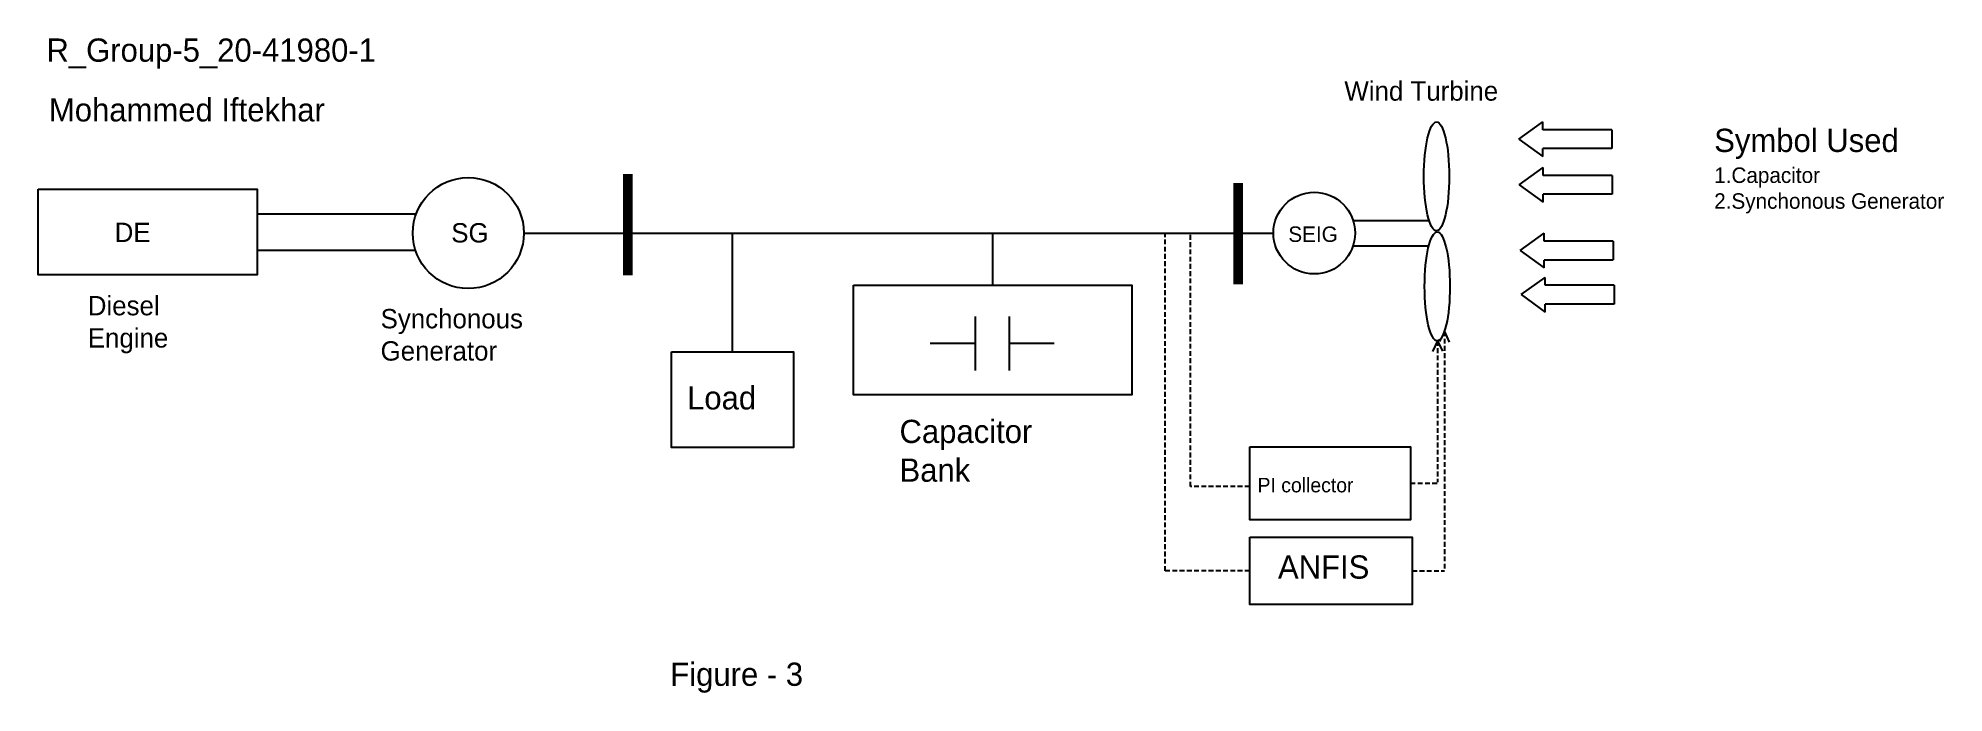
# Model space of a CAD drawing. Header units: inches. Extents: x 38.2 to 136.8, y 0.4 to 34.2.
import ezdxf

# ---------------------------------------------------------------- set-up
doc = ezdxf.new("R2010")
doc.units = ezdxf.units.IN
doc.header["$MEASUREMENT"] = 0
doc.linetypes.add('DASHED2', pattern=[0.375, 0.25, -0.125])

msp = doc.modelspace()

# ---------------------------------------------------------------- linework, layer by layer
for p, q in [((114.812, 29.017), (116.045, 29.906)), ((116.045, 29.499), (116.045, 29.906)), ((114.812, 29.017), (116.047, 28.116)), ((119.624, 29.499), (116.045, 29.499)), ((119.624, 29.499), (119.624, 28.531)), ((119.626, 28.523), (116.047, 28.523)), ((116.047, 28.116), (116.047, 28.523)), ((114.83, 26.654), (116.063, 27.543)), ((114.83, 26.654), (116.065, 25.753)), ((116.063, 27.137), (116.063, 27.543)), ((119.642, 27.137), (116.063, 27.137)), ((119.642, 27.137), (119.642, 26.168)), ((119.644, 26.16), (116.065, 26.16)), ((116.065, 25.753), (116.065, 26.16)), ((49.573, 25.146), (57.75, 25.146)), ((106.242, 24.814), (110.141, 24.814)), ((63.359, 24.156), (102.122, 24.156)), ((74.149, 18.017), (74.149, 24.156)), ((87.607, 21.466), (87.607, 24.156)), ((114.883, 23.258), (116.116, 24.147)), ((116.116, 23.741), (116.116, 24.147)), ((119.695, 23.741), (116.116, 23.741)), ((119.695, 23.741), (119.695, 22.773)), ((49.573, 23.272), (57.75, 23.272)), ((106.239, 23.491), (110.141, 23.491)), ((114.883, 23.258), (116.118, 22.357)), ((119.697, 22.764), (116.118, 22.764)), ((116.118, 22.357), (116.118, 22.764)), ((114.936, 20.977), (116.169, 21.866)), ((116.169, 21.459), (116.169, 21.866)), ((114.936, 20.977), (116.171, 20.076)), ((119.748, 21.459), (116.169, 21.459)), ((119.748, 21.459), (119.748, 20.491)), ((86.699, 19.838), (86.699, 17.05)), ((88.458, 19.838), (88.458, 17.05)), ((119.75, 20.483), (116.171, 20.483)), ((116.171, 20.076), (116.171, 20.483)), ((110.962, 19.074), (110.718, 18.552)), ((110.962, 19.074), (111.218, 18.525)), ((86.699, 18.444), (84.375, 18.444)), ((90.781, 18.444), (88.458, 18.444)), ((110.607, 18.585), (110.355, 18.044)), ((110.607, 18.585), (110.857, 18.051))]:
    msp.add_line(p, q)
at = {"linetype": 'DASHED2'}
for p, q in [((96.532, 6.703), (96.532, 24.156)), ((97.832, 11.062), (97.832, 24.156)), ((110.962, 19.074), (110.962, 6.703)), ((110.607, 18.585), (110.607, 11.285)), ((100.897, 11.062), (97.832, 11.062)), ((109.21, 11.227), (110.607, 11.227)), ((100.897, 6.703), (96.532, 6.703)), ((109.303, 6.703), (110.962, 6.703))]:
    msp.add_line(p, q, dxfattribs=at)
at = {"const_width": 0.5}
for points in [[(68.745, 27.209), (68.745, 21.969)], [(100.304, 26.752), (100.304, 21.512)]]:
    msp.add_lwpolyline(points, dxfattribs=at)
for points in [[(38.245, 26.423), (49.573, 26.423), (49.573, 21.995), (38.245, 21.995)], [(80.411, 21.466), (94.803, 21.466), (94.803, 15.797), (80.411, 15.797)], [(70.997, 18.017), (77.3, 18.017), (77.3, 13.077), (70.997, 13.077)], [(100.897, 13.108), (109.21, 13.108), (109.21, 9.346), (100.897, 9.346)], [(100.897, 8.444), (109.303, 8.444), (109.303, 4.962), (100.897, 4.962)]]:
    msp.add_lwpolyline(points, close=True)
for centre, radius in [((60.49, 24.156), 2.869), ((104.234, 24.156), 2.112)]:
    msp.add_circle(centre, radius)
for centre in [(110.558, 27.085), (110.594, 21.401)]:
    msp.add_ellipse(centre, major_axis=(0, 2.816), ratio=0.232143)

# ---------------------------------------------------------------- texts
at = {"attachment_point": 1}
for s, insert, char_height, width in [('R_Group-5_20-41980-1', (38.675, 34.211), 1.2, 31.63919), ('Wind Turbine', (105.791, 31.998), 1, 16.75685), ('Mohammed Iftekhar', (38.804, 31.125), 1.2, 31.63919), ('Symbol Used\\P{\\H0.6667x;1.Capacitor\\P2.Synchonous Generator}', (124.914, 29.547), 1.2, 31.63919), ('DE', (42.203, 24.693), 1, 1.07905), ('SG', (59.608, 24.671), 1, 1.07905), ('SEIG', (102.893, 24.499), 0.8, 1.07905), ('Diesel\\PEngine', (40.813, 20.907), 1, 1.07905), ('Synchonous\\PGenerator', (55.955, 20.235), 1, 1.07905), ('Load', (71.802, 16.243), 1.2, 1.07905), ('Capacitor\\PBank', (82.787, 14.509), 1.2, 1.07905), ('PI collector', (101.301, 11.51), 0.75, 9.58939), ('ANFIS', (102.357, 7.502), 1.2, 1.07905), ('Figure - 3', (70.934, 1.962), 1.2, 31.63919)]:
    msp.add_mtext(s, dxfattribs=dict(at, insert=insert, char_height=char_height, width=width))

doc.saveas('drawing.dxf')
